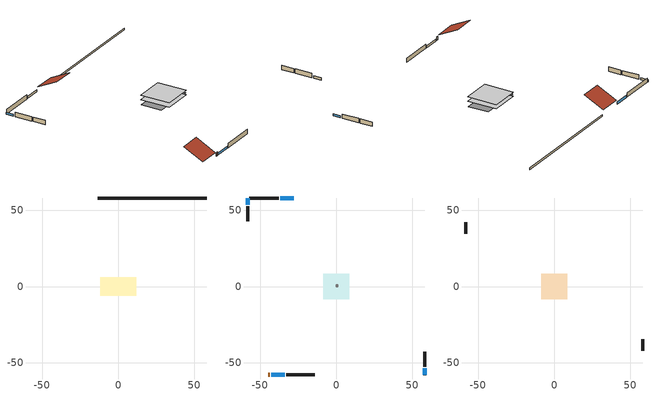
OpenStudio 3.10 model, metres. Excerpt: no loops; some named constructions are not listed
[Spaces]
crawlspace - unvented 1
 floor foundation (Slab1 construction): -11.91,-5.96 -11.91,5.96 11.91,5.96 11.91,-5.96 z-0.91
 wall foundation (FoundationWall1 construction): 58.06,58.06 -13.41,58.06 z-0.91:0
conditioned space 1
 floor to crawlspace - unvented 1 (Floor1 construction): -8.42,-8.42 -8.42,8.42 8.42,8.42 8.42,-8.42 z0
 wall outside (Wall1 construction): -37.59,58.06 -57.13,58.06 z0:2.44
 wall outside (Wall2 construction): 58.06,-52.73 58.06,-42.96 z0:2.44
 wall outside (Wall3 construction): -32.96,-58.06 -14.19,-58.06 z0:2.44
 wall outside (Wall4 construction): -58.06,52.73 -58.06,42.96 z0:2.44
 wall outside (AdiabaticWallConstruction): -27.86,58.06 -36.66,58.06 / 58.06,-58.06 58.06,-53.66 / -42.69,-58.06 -33.89,-58.06 / -58.06,58.06 -58.06,53.66 z0:1.19
 wall outside (AdiabaticWallConstruction 1): -44.53,-58.06 -43.62,-58.06 z0:2.03
 window (WindowConstruction): -27.86,58.06 -36.66,58.06 z0:1.19
 window (WindowConstruction 1): 58.06,-58.06 58.06,-53.66 z0:1.19
 window (WindowConstruction 2): -42.69,-58.06 -33.89,-58.06 z0:1.19
 window (WindowConstruction 3): -58.06,58.06 -58.06,53.66 z0:1.19
 door (Door): -44.53,-58.06 -43.62,-58.06 z0:2.03
air source heat pump airloop ret air space
 floor adiabatic (AdiabaticConst): 0,0 0,1 1,1 1,0 z0
 wall adiabatic (AdiabaticConst): 0,1 0,0 1,0 1,1 0,1 z0:1
 ceiling adiabatic (AdiabaticConst): 1,0 1,1 0,1 0,0 z1
attic - vented 1
 floor to conditioned space 1 (Floor2 construction Reversed): -8.42,-8.42 -8.42,8.42 8.42,8.42 8.42,-8.42 z2.44
 wall outside (Wall5 construction): 58.06,-42.03 58.06,-34.76 z0:2.44
 wall outside (Wall6 construction): -58.06,42.03 -58.06,34.76 z0:2.44
 roof outside (Roof1 construction): -26.93,58.06,2.44 -26.93,46.79,8.07 -14.34,46.79,8.07 -14.34,58.06,2.44
 roof outside (Roof2 construction): -45.46,-58.06,2.44 -45.46,-46.79,8.07 -58.06,-46.79,8.07 -58.06,-58.06,2.44
[Material] Roughness=Rough; Thermal Absorptance=0.9
Name | Thickness {m} | Conductivity {W/m-K} | Density {kg/m3} | Specific Heat {J/kg-K} | Solar Absorptance | Visible Absorptance
gypsum board | 0.0127 | 0.160291 | 801 | 837.4 | 0.6 | 0.6
floor stud and cavity | 0.1397 | 0.21683 | 92.3553 | 1139.71 | 0.7 | 0.7
floor rigid ins | 0.103632 | 0.029427 | 32.04 | 1214.23 | 0.7 | 0.7
osb sheathing 0.75 in. | 0.01905 | 0.115458 | 512.64 | 1214.23 | 0.7 | 0.7
floor covering | 0.0127 | 0.0433444 | 54.468 | 1339.84 | 0.6 | 0.6
ceiling loosefill ins | 0.169333 | 0.0480833 | 16.02 | 1046.75 | 0.7 | 0.7
ceiling stud and cavity | 0.1397 | 0.0824711 | 65.682 | 1177.47 | 0.7 | 0.7
[Construction]
Floor1 construction Reversed: floor covering, osb sheathing 0.75 in., floor rigid ins, floor stud and cavity
Floor2 construction: ceiling loosefill ins, ceiling stud and cavity, gypsum board
[Schedule:Ruleset]
Name | Default Day Schedule
cooling season schedule | cooling season schedule default day
natural vent schedule | natural vent schedule default day
[Schedule:Day]
cooling season schedule default day; cooling season schedule day; cooling season schedule day 2; natural vent schedule default day: 24, 0, 0
cooling season schedule day 1; natural vent schedule day: 24, 0, 1
[Schedule:Rule] Apply Monday=Yes; Apply Wednesday=Yes; Apply Friday=Yes; Date Specification Type=DateRange; Start Day=1
Name | Schedule Ruleset | Rule Order | Day Schedule | Apply Sunday | Apply Tuesday | Apply Thursday | Apply Saturday | Start Month | End Month | End Day
cooling season schedule allday rule | cooling season schedule | 2 | cooling season schedule day | Yes | Yes | Yes | Yes | 1 | 5 | 31
cooling season schedule allday rule 1 | cooling season schedule | 1 | cooling season schedule day 1 | Yes | Yes | Yes | Yes | 6 | 9 | 30
cooling season schedule allday rule 2 | cooling season schedule | 0 | cooling season schedule day 2 | Yes | Yes | Yes | Yes | 10 | 12 | 31
natural vent schedule rule | natural vent schedule | 0 | natural vent schedule day | No | No | No | No | 1 | 12 | 31
[Table:Lookup]
Heat-CAP-fT1: None, 1, 0, Dimensionless, 0.269024, 0.299065, 0.329183, 0.401824, 0.474954, 0.659904, 0.84792, 1.14246, 0.325921, 0.361782, 0.397631, 0.483684, 0.569737, 0.784868, 1, 1.32987, 0.424716, 0.471276, 0.517796, 0.629385, 0.740901, 1.01968, 1.29911, 1.73122
Heat-EIR-fT1: None, 1, 0, Dimensionless, 1.95815, 1.82364, 1.7143, 1.52162, 1.39209, 1.20946, 1.11852, 1.02158, 1.96325, 1.82164, 1.70552, 1.4971, 1.35173, 1.12768, 1, 0.884485, 1.55109, 1.41446, 1.29991, 1.08547, 0.925191, 0.651792, 0.49982, 0.454759
[Curve:Quadratic] Minimum Value of x=0
Name | Coefficient1 Constant | Coefficient2 x | Coefficient3 x**2 | Maximum Value of x | Minimum Curve Output | Maximum Curve Output
Heat-CAP-fFF1 | 0.694045 | 0.474208 | -0.168253 | 2 | 0 | 2
Heat-EIR-fFF1 | 2.18542 | -1.94283 | 0.757409 | 2 | 0 | 2
Heat-PLF-fPLR1 | 0.92 | 0.08 | 0 | 1 | 0.7 | 1
